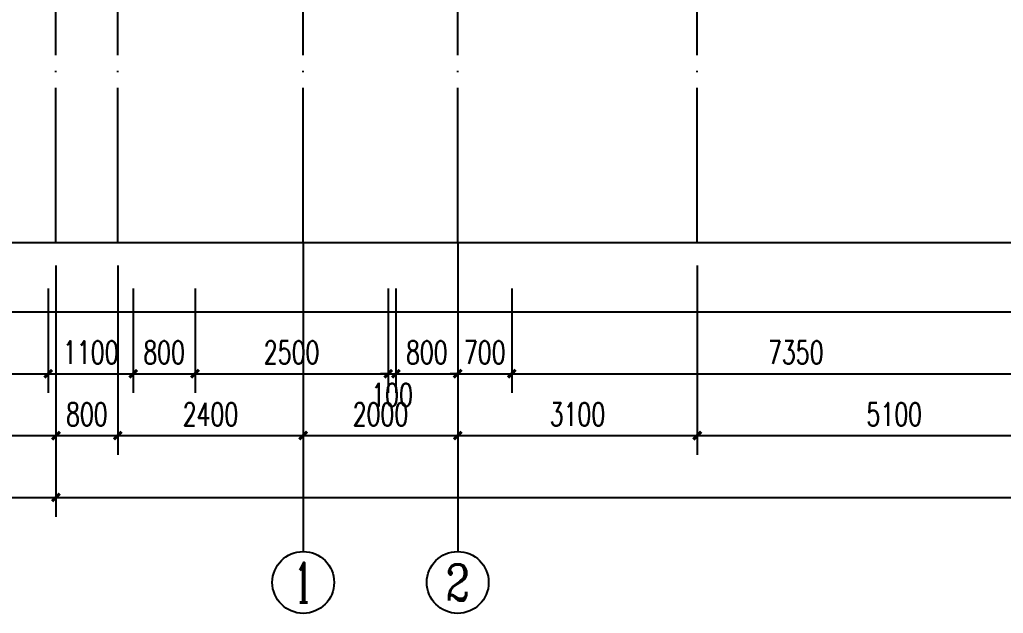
# Model space of a CAD drawing. Extents: x 41972 to 370663, y -1070170 to -109687.
# Drawn here: x 236127 to 248859, y -141687 to -134006 of the extents above; entities that cross this region are included whole.
import ezdxf
from ezdxf.enums import TextEntityAlignment as Align

# ---------------------------------------------------------------- set-up
doc = ezdxf.new("R2010")
doc.units = 0
doc.header["$LTSCALE"] = 1000
doc.header["$MEASUREMENT"] = 0
doc.linetypes.add('DOTE', pattern=[2.42, 2, -0.2, 0.02, -0.2])
doc.layers.get('Defpoints').update_dxf_attribs({"color": 250})
for name, color, linetype in [('A-AXIS_TEXT_轴号文字', 7, 'Continuous'), ('A-AXIS_轴号', 3, 'Continuous'), ('A-DOTE_轴线', 215, 'DOTE'), ('A-PUB_DIM_细部尺寸', 64, 'Continuous'), ('AXIS', 3, 'Continuous'), ('AXIS_TEXT', 7, 'Continuous')]:
    doc.layers.add(name, color=color, linetype=linetype)
doc.styles.add('_TCH_AXIS', font='COMPLEX', dxfattribs={"bigfont": 'GBCBIG'})
doc.styles.add('_TCH_DIM_T3', font='SIMPLEX', dxfattribs={"width": 0.705882, "bigfont": 'GBCBIG.shx'})
doc.styles.add('COMPLEX', font='COMPLEX')
doc.dimstyles.new('_TCH_ARCH&&100', dxfattribs={"dimtxt": 297.5, "dimasz": 100, "dimexe": 250, "dimexo": 300, "dimgap": 126.25, "dimtad": 1, "dimdec": 0, "dimzin": 0, "dimdsep": 46, "dimtxsty": '_TCH_DIM_T3', "dimblk": 'ARCHTICK', "dimcen": 0.09, "dimclrt": 7, "dimazin": 2, "dimtfac": 1, "dimtdec": 0, "dimtix": 1, "dimtmove": 2, "dimatfit": 3, "dimfxl": 100, "dimtolj": 1, "dimtzin": 0, "dimarcsym": 0})

# ---------------------------------------------------------------- blocks, each defined once
blk = doc.blocks.new('_AXISO')
blk.add_circle((0, 0), 0.5)
at = {"layer": 'AXIS_TEXT', "style": 'COMPLEX', "width": 1.041667}
blk.add_attdef('A', text='', height=0.56, dxfattribs=at).set_placement((-0.25, -0.28), (0.25, -0.28), align=Align.FIT)
blk = doc.blocks.new('_ArchTick')
at = {"color": 0, "linetype": 'ByBlock', "const_width": 0.4}
blk.add_lwpolyline([(-0.5, -0.5), (0.5, 0.5)], dxfattribs=at)
blk = doc.blocks.new('*D5139')
at = {"layer": 'AXIS', "color": 0, "lineweight": -2, "transparency": 16777216}
for p, q in [((9700, 4500), (9700, 1250)), ((45000, 4500), (45000, 1250)), ((9700, 1500), (45000, 1500))]:
    blk.add_line(p, q, dxfattribs=at)
at = {"layer": 'Defpoints', "color": 0, "transparency": 16777216}
for p in [(9700, 4800), (45000, 4800), (45000, 1500)]:
    blk.add_point(p, dxfattribs=at)
at = {"layer": 'AXIS', "color": 0, "lineweight": -2, "transparency": 16777216, "xscale": 100, "yscale": 100, "zscale": 100, "rotation": 180}
blk.add_blockref('_ArchTick', (9700, 1500), dxfattribs=at)
at = {"layer": 'AXIS', "color": 0, "lineweight": -2, "transparency": 16777216, "xscale": 100, "yscale": 100, "zscale": 100}
blk.add_blockref('_ArchTick', (45000, 1500), dxfattribs=at)
at = {"layer": 'AXIS', "color": 7, "transparency": 16777216, "insert": (27350, 1775), "char_height": 297.5, "attachment_point": 5, "style": '_TCH_DIM_T3'}
blk.add_mtext('\\A1;35300', dxfattribs=at)
blk = doc.blocks.new('*D5149')
at = {"layer": 'AXIS', "color": 0, "lineweight": -2, "transparency": 16777216}
for p, q in [((18000, 4500), (18000, 2050)), ((23100, 4500), (23100, 2050)), ((18000, 2300), (23100, 2300))]:
    blk.add_line(p, q, dxfattribs=at)
at = {"layer": 'Defpoints', "color": 0, "transparency": 16777216}
for p in [(18000, 4800), (23100, 4800), (23100, 2300)]:
    blk.add_point(p, dxfattribs=at)
at = {"layer": 'AXIS', "color": 0, "lineweight": -2, "transparency": 16777216, "xscale": 100, "yscale": 100, "zscale": 100, "rotation": 180}
blk.add_blockref('_ArchTick', (18000, 2300), dxfattribs=at)
at = {"layer": 'AXIS', "color": 0, "lineweight": -2, "transparency": 16777216, "xscale": 100, "yscale": 100, "zscale": 100}
blk.add_blockref('_ArchTick', (23100, 2300), dxfattribs=at)
at = {"layer": 'AXIS', "color": 7, "transparency": 16777216, "insert": (20550, 2575), "char_height": 297.5, "attachment_point": 5, "style": '_TCH_DIM_T3'}
blk.add_mtext('\\A1;5100', dxfattribs=at)
blk = doc.blocks.new('*D5150')
at = {"layer": 'AXIS', "color": 0, "lineweight": -2, "transparency": 16777216}
for p, q in [((14900, 4500), (14900, 2050)), ((18000, 4500), (18000, 2050)), ((14900, 2300), (18000, 2300))]:
    blk.add_line(p, q, dxfattribs=at)
at = {"layer": 'Defpoints', "color": 0, "transparency": 16777216}
for p in [(14900, 4800), (18000, 4800), (18000, 2300)]:
    blk.add_point(p, dxfattribs=at)
at = {"layer": 'AXIS', "color": 0, "lineweight": -2, "transparency": 16777216, "xscale": 100, "yscale": 100, "zscale": 100, "rotation": 180}
blk.add_blockref('_ArchTick', (14900, 2300), dxfattribs=at)
at = {"layer": 'AXIS', "color": 0, "lineweight": -2, "transparency": 16777216, "xscale": 100, "yscale": 100, "zscale": 100}
blk.add_blockref('_ArchTick', (18000, 2300), dxfattribs=at)
at = {"layer": 'AXIS', "color": 7, "transparency": 16777216, "insert": (16450, 2575), "char_height": 297.5, "attachment_point": 5, "style": '_TCH_DIM_T3'}
blk.add_mtext('\\A1;3100', dxfattribs=at)
blk = doc.blocks.new('*D5151')
at = {"layer": 'AXIS', "color": 0, "lineweight": -2, "transparency": 16777216}
for p, q in [((12900, 4500), (12900, 2050)), ((14900, 4500), (14900, 2050)), ((12900, 2300), (14900, 2300))]:
    blk.add_line(p, q, dxfattribs=at)
at = {"layer": 'Defpoints', "color": 0, "transparency": 16777216}
for p in [(12900, 4800), (14900, 4800), (14900, 2300)]:
    blk.add_point(p, dxfattribs=at)
at = {"layer": 'AXIS', "color": 0, "lineweight": -2, "transparency": 16777216, "xscale": 100, "yscale": 100, "zscale": 100, "rotation": 180}
blk.add_blockref('_ArchTick', (12900, 2300), dxfattribs=at)
at = {"layer": 'AXIS', "color": 0, "lineweight": -2, "transparency": 16777216, "xscale": 100, "yscale": 100, "zscale": 100}
blk.add_blockref('_ArchTick', (14900, 2300), dxfattribs=at)
at = {"layer": 'AXIS', "color": 7, "transparency": 16777216, "insert": (13900, 2575), "char_height": 297.5, "attachment_point": 5, "style": '_TCH_DIM_T3'}
blk.add_mtext('\\A1;2000', dxfattribs=at)
blk = doc.blocks.new('*D5152')
at = {"layer": 'AXIS', "color": 0, "lineweight": -2, "transparency": 16777216}
for p, q in [((10500, 4500), (10500, 2050)), ((12900, 4500), (12900, 2050)), ((10500, 2300), (12900, 2300))]:
    blk.add_line(p, q, dxfattribs=at)
at = {"layer": 'Defpoints', "color": 0, "transparency": 16777216}
for p in [(10500, 4800), (12900, 4800), (12900, 2300)]:
    blk.add_point(p, dxfattribs=at)
at = {"layer": 'AXIS', "color": 0, "lineweight": -2, "transparency": 16777216, "xscale": 100, "yscale": 100, "zscale": 100, "rotation": 180}
blk.add_blockref('_ArchTick', (10500, 2300), dxfattribs=at)
at = {"layer": 'AXIS', "color": 0, "lineweight": -2, "transparency": 16777216, "xscale": 100, "yscale": 100, "zscale": 100}
blk.add_blockref('_ArchTick', (12900, 2300), dxfattribs=at)
at = {"layer": 'AXIS', "color": 7, "transparency": 16777216, "insert": (11700, 2575), "char_height": 297.5, "attachment_point": 5, "style": '_TCH_DIM_T3'}
blk.add_mtext('\\A1;2400', dxfattribs=at)
blk = doc.blocks.new('*D5153')
at = {"layer": 'AXIS', "color": 0, "lineweight": -2, "transparency": 16777216}
for p, q in [((9700, 4500), (9700, 2050)), ((10500, 4500), (10500, 2050)), ((9700, 2300), (10500, 2300))]:
    blk.add_line(p, q, dxfattribs=at)
at = {"layer": 'Defpoints', "color": 0, "transparency": 16777216}
for p in [(9700, 4800), (10500, 4800), (10500, 2300)]:
    blk.add_point(p, dxfattribs=at)
at = {"layer": 'AXIS', "color": 0, "lineweight": -2, "transparency": 16777216, "xscale": 100, "yscale": 100, "zscale": 100, "rotation": 180}
blk.add_blockref('_ArchTick', (9700, 2300), dxfattribs=at)
at = {"layer": 'AXIS', "color": 0, "lineweight": -2, "transparency": 16777216, "xscale": 100, "yscale": 100, "zscale": 100}
blk.add_blockref('_ArchTick', (10500, 2300), dxfattribs=at)
at = {"layer": 'AXIS', "color": 7, "transparency": 16777216, "insert": (10100, 2575), "char_height": 297.5, "attachment_point": 5, "style": '_TCH_DIM_T3'}
blk.add_mtext('\\A1;800', dxfattribs=at)
blk = doc.blocks.new('*D5604')
at = {"layer": 'A-PUB_DIM_细部尺寸', "color": 0, "lineweight": -2, "transparency": 16777216}
for p, q in [((242497, -174149), (242497, -175499)), ((249847, -174149), (249847, -175499)), ((242497, -175249), (249847, -175249))]:
    blk.add_line(p, q, dxfattribs=at)
at = {"layer": 'Defpoints', "color": 0, "transparency": 16777216}
for p in [(242497, -173849), (249847, -173849), (249847, -175249)]:
    blk.add_point(p, dxfattribs=at)
at = {"layer": 'A-PUB_DIM_细部尺寸', "color": 0, "lineweight": -2, "transparency": 16777216, "xscale": 100, "yscale": 100, "zscale": 100, "rotation": 180}
blk.add_blockref('_ArchTick', (242497, -175249), dxfattribs=at)
at = {"layer": 'A-PUB_DIM_细部尺寸', "color": 0, "lineweight": -2, "transparency": 16777216, "xscale": 100, "yscale": 100, "zscale": 100}
blk.add_blockref('_ArchTick', (249847, -175249), dxfattribs=at)
at = {"layer": 'A-PUB_DIM_细部尺寸', "color": 7, "transparency": 16777216, "insert": (246172, -174974), "char_height": 297.5, "attachment_point": 5, "style": '_TCH_DIM_T3'}
blk.add_mtext('\\A1;7350', dxfattribs=at)
blk = doc.blocks.new('*D5605')
at = {"layer": 'A-PUB_DIM_细部尺寸', "color": 0, "lineweight": -2, "transparency": 16777216}
for p, q in [((241797, -174149), (241797, -175499)), ((242497, -174149), (242497, -175499)), ((241797, -175249), (241697, -175249)), ((241797, -175249), (242497, -175249)), ((242497, -175249), (242597, -175249))]:
    blk.add_line(p, q, dxfattribs=at)
at = {"layer": 'Defpoints', "color": 0, "transparency": 16777216}
for p in [(241797, -173849), (242497, -173849), (242497, -175249)]:
    blk.add_point(p, dxfattribs=at)
at = {"layer": 'A-PUB_DIM_细部尺寸', "color": 0, "lineweight": -2, "transparency": 16777216, "xscale": 100, "yscale": 100, "zscale": 100}
blk.add_blockref('_ArchTick', (241797, -175249), dxfattribs=at)
at = {"layer": 'A-PUB_DIM_细部尺寸', "color": 0, "lineweight": -2, "transparency": 16777216, "xscale": 100, "yscale": 100, "zscale": 100, "rotation": 180}
blk.add_blockref('_ArchTick', (242497, -175249), dxfattribs=at)
at = {"layer": 'A-PUB_DIM_细部尺寸', "color": 7, "transparency": 16777216, "insert": (242147, -174974), "char_height": 297.5, "attachment_point": 5, "style": '_TCH_DIM_T3'}
blk.add_mtext('\\A1;700', dxfattribs=at)
blk = doc.blocks.new('*D5606')
at = {"layer": 'A-PUB_DIM_细部尺寸', "color": 0, "lineweight": -2, "transparency": 16777216}
for p, q in [((240997, -174149), (240997, -175499)), ((241797, -174149), (241797, -175499)), ((240997, -175249), (241797, -175249))]:
    blk.add_line(p, q, dxfattribs=at)
at = {"layer": 'Defpoints', "color": 0, "transparency": 16777216}
for p in [(240997, -173849), (241797, -173849), (241797, -175249)]:
    blk.add_point(p, dxfattribs=at)
at = {"layer": 'A-PUB_DIM_细部尺寸', "color": 0, "lineweight": -2, "transparency": 16777216, "xscale": 100, "yscale": 100, "zscale": 100, "rotation": 180}
blk.add_blockref('_ArchTick', (240997, -175249), dxfattribs=at)
at = {"layer": 'A-PUB_DIM_细部尺寸', "color": 0, "lineweight": -2, "transparency": 16777216, "xscale": 100, "yscale": 100, "zscale": 100}
blk.add_blockref('_ArchTick', (241797, -175249), dxfattribs=at)
at = {"layer": 'A-PUB_DIM_细部尺寸', "color": 7, "transparency": 16777216, "insert": (241397, -174974), "char_height": 297.5, "attachment_point": 5, "style": '_TCH_DIM_T3'}
blk.add_mtext('\\A1;800', dxfattribs=at)
blk = doc.blocks.new('*D5607')
at = {"layer": 'A-PUB_DIM_细部尺寸', "color": 0, "lineweight": -2, "transparency": 16777216}
for p, q in [((240897, -174149), (240897, -175499)), ((240997, -174149), (240997, -175499)), ((240897, -175249), (240797, -175249)), ((240897, -175249), (240997, -175249)), ((240997, -175249), (241097, -175249))]:
    blk.add_line(p, q, dxfattribs=at)
at = {"layer": 'Defpoints', "color": 0, "transparency": 16777216}
for p in [(240897, -173849), (240997, -173849), (240997, -175249)]:
    blk.add_point(p, dxfattribs=at)
at = {"layer": 'A-PUB_DIM_细部尺寸', "color": 0, "lineweight": -2, "transparency": 16777216, "xscale": 100, "yscale": 100, "zscale": 100}
blk.add_blockref('_ArchTick', (240897, -175249), dxfattribs=at)
at = {"layer": 'A-PUB_DIM_细部尺寸', "color": 0, "lineweight": -2, "transparency": 16777216, "xscale": 100, "yscale": 100, "zscale": 100, "rotation": 180}
blk.add_blockref('_ArchTick', (240997, -175249), dxfattribs=at)
at = {"layer": 'A-PUB_DIM_细部尺寸', "color": 7, "transparency": 16777216, "insert": (240947, -175524), "char_height": 297.5, "attachment_point": 5, "style": '_TCH_DIM_T3'}
blk.add_mtext('\\A1;100', dxfattribs=at)
blk = doc.blocks.new('*D5608')
at = {"layer": 'A-PUB_DIM_细部尺寸', "color": 0, "lineweight": -2, "transparency": 16777216}
for p, q in [((238397, -174149), (238397, -175499)), ((240897, -174149), (240897, -175499)), ((238397, -175249), (240897, -175249))]:
    blk.add_line(p, q, dxfattribs=at)
at = {"layer": 'Defpoints', "color": 0, "transparency": 16777216}
for p in [(238397, -173849), (240897, -173849), (240897, -175249)]:
    blk.add_point(p, dxfattribs=at)
at = {"layer": 'A-PUB_DIM_细部尺寸', "color": 0, "lineweight": -2, "transparency": 16777216, "xscale": 100, "yscale": 100, "zscale": 100, "rotation": 180}
blk.add_blockref('_ArchTick', (238397, -175249), dxfattribs=at)
at = {"layer": 'A-PUB_DIM_细部尺寸', "color": 0, "lineweight": -2, "transparency": 16777216, "xscale": 100, "yscale": 100, "zscale": 100}
blk.add_blockref('_ArchTick', (240897, -175249), dxfattribs=at)
at = {"layer": 'A-PUB_DIM_细部尺寸', "color": 7, "transparency": 16777216, "insert": (239647, -174974), "char_height": 297.5, "attachment_point": 5, "style": '_TCH_DIM_T3'}
blk.add_mtext('\\A1;2500', dxfattribs=at)
blk = doc.blocks.new('*D5609')
at = {"layer": 'A-PUB_DIM_细部尺寸', "color": 0, "lineweight": -2, "transparency": 16777216}
for p, q in [((237597, -174149), (237597, -175499)), ((238397, -174149), (238397, -175499)), ((237597, -175249), (238397, -175249))]:
    blk.add_line(p, q, dxfattribs=at)
at = {"layer": 'Defpoints', "color": 0, "transparency": 16777216}
for p in [(237597, -173849), (238397, -173849), (238397, -175249)]:
    blk.add_point(p, dxfattribs=at)
at = {"layer": 'A-PUB_DIM_细部尺寸', "color": 0, "lineweight": -2, "transparency": 16777216, "xscale": 100, "yscale": 100, "zscale": 100, "rotation": 180}
blk.add_blockref('_ArchTick', (237597, -175249), dxfattribs=at)
at = {"layer": 'A-PUB_DIM_细部尺寸', "color": 0, "lineweight": -2, "transparency": 16777216, "xscale": 100, "yscale": 100, "zscale": 100}
blk.add_blockref('_ArchTick', (238397, -175249), dxfattribs=at)
at = {"layer": 'A-PUB_DIM_细部尺寸', "color": 7, "transparency": 16777216, "insert": (237997, -174974), "char_height": 297.5, "attachment_point": 5, "style": '_TCH_DIM_T3'}
blk.add_mtext('\\A1;800', dxfattribs=at)
blk = doc.blocks.new('*D5610')
at = {"layer": 'A-PUB_DIM_细部尺寸', "color": 0, "lineweight": -2, "transparency": 16777216}
for p, q in [((236497, -174149), (236497, -175499)), ((237597, -174149), (237597, -175499)), ((236497, -175249), (237597, -175249))]:
    blk.add_line(p, q, dxfattribs=at)
at = {"layer": 'Defpoints', "color": 0, "transparency": 16777216}
for p in [(236497, -173849), (237597, -173849), (237597, -175249)]:
    blk.add_point(p, dxfattribs=at)
at = {"layer": 'A-PUB_DIM_细部尺寸', "color": 0, "lineweight": -2, "transparency": 16777216, "xscale": 100, "yscale": 100, "zscale": 100, "rotation": 180}
blk.add_blockref('_ArchTick', (236497, -175249), dxfattribs=at)
at = {"layer": 'A-PUB_DIM_细部尺寸', "color": 0, "lineweight": -2, "transparency": 16777216, "xscale": 100, "yscale": 100, "zscale": 100}
blk.add_blockref('_ArchTick', (237597, -175249), dxfattribs=at)
at = {"layer": 'A-PUB_DIM_细部尺寸', "color": 7, "transparency": 16777216, "insert": (237047, -174974), "char_height": 297.5, "attachment_point": 5, "style": '_TCH_DIM_T3'}
blk.add_mtext('\\A1;1100', dxfattribs=at)
blk = doc.blocks.new('A$C5F987C3E')
at = {"layer": 'A-AXIS_轴号'}
for p, q in [((12900, 4800), (12900, 800)), ((14900, 4800), (14900, 800))]:
    blk.add_line(p, q, dxfattribs=at)
at = {"layer": 'A-DOTE_轴线'}
for p, q in [((9700, 4800), (9700, 27200)), ((10500, 4800), (10500, 27200)), ((12900, 4800), (12900, 27200)), ((14900, 4800), (14900, 15000)), ((18000, 4800), (18000, 15000))]:
    blk.add_line(p, q, dxfattribs=at)
at = {"layer": 'A-AXIS_轴号'}
ref = blk.add_blockref('_AXISO', (12900, 400), dxfattribs=dict(at, xscale=800, yscale=800, zscale=800))
ref.add_attrib('A', '1', dxfattribs={"layer": 'A-AXIS_TEXT_轴号文字', "height": 514.7, "style": '_TCH_AXIS'}).set_placement((12789.7, 142.6), (13010.3, 142.6), align=Align.FIT)
ref = blk.add_blockref('_AXISO', (14900, 400), dxfattribs=dict(at, xscale=800, yscale=800, zscale=800))
ref.add_attrib('A', '2', dxfattribs={"layer": 'A-AXIS_TEXT_轴号文字', "height": 465.9, "style": '_TCH_AXIS'}).set_placement((14744.7, 167), (15055.3, 167), align=Align.FIT)
at = {"layer": 'AXIS'}
for p1, p2, distance, picture, middle in [((9700, 4800), (45000, 4800), -3300, '*D5139', (27350, 1775)), ((9700, 4800), (10500, 4800), -2500, '*D5153', (10100, 2575)), ((10500, 4800), (12900, 4800), -2500, '*D5152', (11700, 2575)), ((12900, 4800), (14900, 4800), -2500, '*D5151', (13900, 2575)), ((14900, 4800), (18000, 4800), -2500, '*D5150', (16450, 2575)), ((18000, 4800), (23100, 4800), -2500, '*D5149', (20550, 2575))]:
    dim = blk.add_aligned_dim(p1=p1, p2=p2, distance=distance, dimstyle='_TCH_ARCH&&100', dxfattribs=at)
    dim.commit()
    dim.dimension.update_dxf_attribs({"geometry": picture, "text_midpoint": middle})
blk = doc.blocks.new('sdcc')
at = {"layer": 'A-PUB_DIM_细部尺寸'}
for p1, p2, picture, middle in [((236497, -173849.3), (237597, -173849.3), '*D5610', (237047, -174974.3)), ((237597, -173849.3), (238397, -173849.3), '*D5609', (237997, -174974.3)), ((238397, -173849.3), (240897, -173849.3), '*D5608', (239647, -174974.3)), ((240997, -173849.3), (241797, -173849.3), '*D5606', (241397, -174974.3)), ((241797, -173849.3), (242497, -173849.3), '*D5605', (242147, -174974.3)), ((242497, -173849.3), (249847, -173849.3), '*D5604', (246172, -174974.3))]:
    dim = blk.add_aligned_dim(p1=p1, p2=p2, distance=-1400, dimstyle='_TCH_ARCH&&100', dxfattribs=at)
    dim.commit()
    dim.dimension.update_dxf_attribs({"geometry": picture, "text_midpoint": middle})
dim = blk.add_linear_dim(base=(240997, -175249.3), p1=(240897, -173849.3), p2=(240997, -173849.3), angle=0, dimstyle='_TCH_ARCH&&100', dxfattribs=at)
dim.commit()
dim.dimension.update_dxf_attribs({"geometry": '*D5607', "text_midpoint": (240947, -175524.3), "dimtype": 161})

msp = doc.modelspace()

# ---------------------------------------------------------------- linework, layer by layer
at = {"layer": 'Defpoints', "color": 251}
for points in [[(280297, -111187), (228397, -111187), (228397, -140187), (280297, -140187)], [(279497, -111987), (229197, -111987), (229197, -139387), (279497, -139387)], [(278697, -112787), (229997, -112787), (229997, -138587), (278697, -138587)], [(277897, -113587), (230797, -113587), (230797, -137787), (277897, -137787)], [(276997, -114487), (231697, -114487), (231697, -136887), (276997, -136887)]]:
    msp.add_lwpolyline(points, close=True, dxfattribs=at)

# ---------------------------------------------------------------- block references
for name, p in [('A$C5F987C3E', (226897, -141687)), ('sdcc', (0, 36663))]:
    msp.add_blockref(name, p)

doc.saveas('drawing.dxf')
